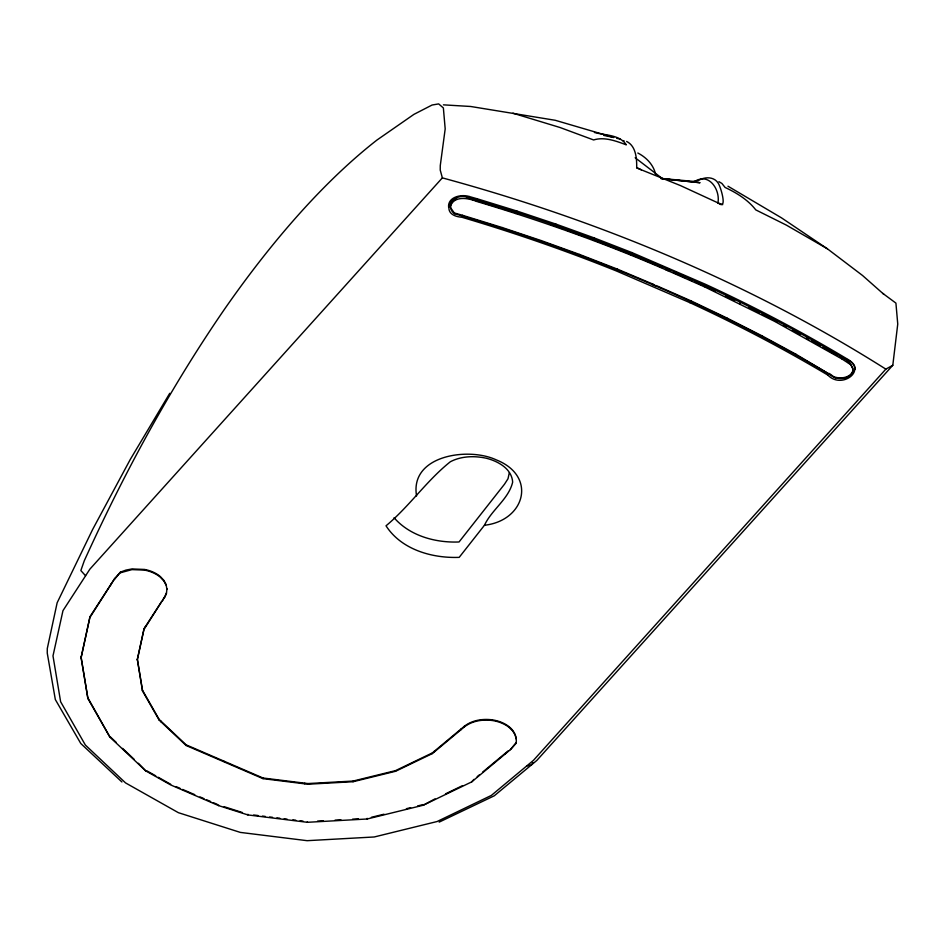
<?xml version="1.0" encoding="UTF-8"?>
<svg xmlns="http://www.w3.org/2000/svg" width="945" height="945" viewBox="0 0 945 945"><rect width="100%" height="100%" fill="white"/><g stroke="black" fill="none" stroke-linecap="round" stroke-linejoin="round"><path stroke-width="1.42" d="M161.619 601.575L144.101 628.59L137.332 659.267L142.494 690.252L159.162 719.428L186.118 744.837L263.029 778.007L307.869 783.559L353.064 781.066L395.542 770.624L432.373 752.905L464.314 726.292C472.24 720.102 482.824 718.543 492.581 719.889A30.547 21.062 0.5 0 1 508.894 726.563C513.986 730.485 517.34 736.84 516.064 743.361L510.383 749.668L471.697 781.893L423.23 805.223L367.168 818.996L307.361 822.304L247.885 814.921L218.614 805.612L170.702 784.941L145.719 770.872L109.963 737.171L87.909 698.568L81.093 657.673L90.023 616.636L114.806 578.411L120.487 572.103L125.957 570.083L131.993 568.949L144.585 569.445A30.547 21.062 0.5 0 1 160.426 576.639L163.863 580.348L166.072 584.423L166.934 589.361M87.909 698.568L81.093 657.011M81.093 657.673L90.023 616.636M109.963 737.171L87.909 697.906M111.191 584.624L111.191 583.975M90.011 617.286L114.806 578.411M114.794 579.061L120.487 572.103M516.265 739.073L515.084 734.82L512.592 730.804L508.894 727.213A30.547 21.062 0.5 0 0 492.581 720.539C482.824 719.204 472.24 720.751 464.314 726.941L432.361 753.567L395.542 771.285L353.064 781.728L307.857 784.22L263.029 778.656L186.118 745.487L159.15 720.09L142.482 690.913L137.332 659.267M142.482 690.913L142.494 690.252M137.32 659.929L144.101 628.59M145.294 627.397L145.294 626.748M145.719 770.872L138.372 763.276M159.15 720.09L159.162 719.428M161.016 721.838L161.016 721.177M162.386 601.032L164.572 597.016L144.101 629.252M186.118 745.487L186.118 744.837M194.658 795.277L194.67 794.627L182.68 789.453M218.614 805.612L218.626 804.951M224.567 762.072L224.579 761.422M247.885 814.921L247.897 814.271M263.029 778.656L263.029 778.007M304.774 783.842L304.774 783.181M307.361 822.304L307.373 821.642M307.857 784.22L307.869 783.559M353.064 781.728L353.064 781.066M367.168 818.996L367.18 818.346M395.542 771.285L395.542 770.624M423.23 805.223L435.019 798.891M432.361 753.567L432.373 752.905M434.228 752.007L434.239 751.346M839.467 356.879C848.74 358.521 859.879 372.236 847.015 377.362C840.955 379.807 834.045 378.496 829.214 374.102C773.494 341.18 715.755 311.673 656.243 286.229L652.759 284.728C588.428 256.827 522.183 233.415 454.876 213.806L450.635 207.77M462.554 215.98L462.566 215.306L454.888 213.121M460.912 729.776L460.924 729.115M464.314 726.941L464.314 726.292M827.903 375.118C842.692 390.639 870.522 367.369 843.318 358.001A1402.652 967.302 0.5 0 0 705.419 285.603C628.886 250.72 549.943 221.13 469.122 197.824L469.133 196.489C461.349 193.961 447.564 196.973 448.615 207.274M852.957 368.526L850.618 364.628L842.019 359.017L774.782 321.43L704.332 286.737L666.095 269.916C604.41 243.101 540.894 220.657 476.481 201.379L476.481 200.706L499.043 207.676M471.697 781.893L473.906 779.401M477.225 200.127L477.237 198.793L469.133 196.489M502.149 228.206L502.149 227.532L462.566 215.306M504.748 754.358L504.76 753.697M510.383 749.668L516.076 742.699L516.064 743.361M515.946 213.57L515.958 212.897L520.128 214.291M516.761 212.33L516.773 210.995L477.237 198.793M541.19 241.258L541.19 240.585L502.149 227.532M555.743 225.371L555.755 224.036L516.773 210.995M579.639 255.15L579.651 254.477L541.19 240.585M593.212 240.432L593.212 239.758L630.929 254.406L655.275 264.671M594.133 239.227L594.145 237.904L555.755 224.036M617.475 269.845L617.487 269.171L579.651 254.477M630.917 255.079L630.929 254.406M631.91 253.898L631.91 252.575L594.145 237.904M652.759 284.728L652.759 284.055L617.487 269.171M654.495 285.473L654.507 284.799M656.243 286.229L652.759 284.055M666.095 269.916L666.095 269.242L667.843 270.672M669.58 271.416L669.592 270.742M691.09 301.585L691.102 300.912L656.243 285.555M704.332 286.737L704.332 286.063M726.823 318.619L726.823 317.945L691.102 300.912M739.935 303.711L739.947 303.038M761.764 336.396L761.776 335.711L726.823 317.945M774.782 321.43L774.794 320.757L761.883 314.189M795.914 354.895L795.914 354.221L761.776 335.711M808.825 339.869L806.309 337.826M829.214 374.102L795.914 354.221M835.415 377.906L829.214 373.429M842.019 359.017L842.03 358.344M848.456 362.974L848.456 362.301M439.177 822.115L494.247 795.808L536.807 760.453L892.801 365.266L897.75 324.064L895.919 303.109L882.736 293.352L862.549 275.503L827.407 248.807L781.527 217.87L727.981 186.212M697.894 180.802C704.072 176.809 713.64 176.148 718.094 183.023C720.551 186.106 728.111 211.243 718.165 202.962L680.471 185.586L636.694 167.95C636.812 158.618 636.139 146.18 626.618 141.431M166.946 588.7L166.426 593.625L164.572 597.677M509.308 472.748L508.008 478.749L504.453 484.253L459.046 541.969C435.55 542.938 409.929 535.957 394.053 517.718M450.493 206.353C453.718 195.485 468.555 198.001 476.481 201.379M853.099 369.932C851.41 377.409 841.794 378.98 835.427 377.232M165.032 596.011L166.438 592.964M169.734 393.321L130.268 459.459L92.598 529.543L57.149 602.768L47.285 648.565L47.25 653.089L55.33 699.548L80.797 743.514L121.917 781.976M532.815 762.65L531.468 764.895L526.672 765.993M484.454 525.255C491.766 509.603 508.693 499.102 512.662 482.139C511.8 468.578 497.649 460.983 485.919 458.148C474.118 455.703 461.243 456.045 450.363 461.739C426.597 480.674 409.409 506.366 386.021 525.81C401.353 549.659 432.172 558.4 459.187 557.361L484.454 525.255C524.959 520.766 537.433 476.15 496.231 459.861C468.637 446.867 409.61 455.1 416.556 495.971M452.324 201.781C448.887 205.455 450.623 211.574 454.876 213.806M85.593 575.777L80.845 570.556L84.282 560.763C123.984 473.398 169.828 388.726 224.237 309.594A618.762 233.462 -66.7 0 1 376.996 140.014L413.957 114.345L432.089 105.025L438.657 103.903L443.37 107.943L445.189 128.898L440.276 165.576L440.24 170.1L442.354 177.861L89.917 569.103L62.972 610.647L52.991 655.889L60.622 701.733L85.369 745.05L125.531 782.897L178.392 812.688L240.325 832.403L307.125 840.684L374.232 836.975L437.074 821.536L491.376 795.406L533.429 760.371L885.855 369.129L892.801 365.266M477.213 776.648L479.422 774.817M482.718 772.053L508.138 750.885M454.191 200.186L456.577 198.934M694.15 181.972C708.466 171.6 720.515 189.496 717.928 203.01M445.508 793.847L462.53 785.649M120.476 572.753L131.981 569.611L144.585 570.107A30.547 21.062 0.5 0 1 160.426 577.3L163.863 580.998L166.06 585.085M692.012 182.101L697.245 180.436M371.385 817.307L383.989 814.212M406.421 808.696L410.614 807.668M417.631 805.943L423.23 804.561M443.406 104.848L470.622 106.478L555.247 120.287L613.813 137.474L603.82 135.418M317.579 821.075L323.414 820.756M335.085 820.118L340.921 819.787M352.591 819.15L358.427 818.819M661.169 178.44L696.359 181.653M660.992 178.617L700.068 182.728L662.575 178.747L635.17 157.744M253.697 814.992L258.044 815.523M262.403 816.067L265.297 816.433M269.656 816.964L272.55 817.33M276.909 817.862L279.803 818.228M284.161 818.772L287.056 819.126M292.867 819.847L295.761 820.201M300.12 820.744L303.014 821.11M594.464 132.477C604.835 135.418 619.802 134.533 626.299 144.845C616.14 141.053 604.387 136.576 593.614 139.954L560.054 127.516L512.911 113.187M469.122 197.824C451.745 190.453 437.606 215.342 461.81 217.232A1402.652 967.302 0.5 0 1 616.483 271.014L690.004 302.719M466.452 198.037L468.519 198.45M616.707 138.289L620.121 139.069M623.168 140.663L624.125 140.852M469.854 198.828L475.158 200.328M504.677 209.412L514.541 212.46M224.201 806.723L242.322 812.499M550.711 224.52L554.88 225.914M556.251 226.41L563.09 228.879M565.831 229.871L586.372 237.289M718.165 202.962L722.665 204.64M631.91 252.575L705.431 284.28A1402.652 967.302 0.5 0 1 843.33 356.678C848.043 359.691 855.52 362.632 855.142 369.436M657.98 265.817L662.043 267.529M176.03 786.583L180.022 788.307M199.986 796.918L203.978 798.643M206.648 799.789L210.64 801.514M213.298 802.659L217.291 804.384M673.596 272.514L685.621 277.818M688.303 278.988L692.307 280.76M694.977 281.941L702.997 285.473M705.655 286.689L714.893 291.095M725.441 296.116L734.667 300.522M636.706 167.572L641.348 169.828M637.84 153.019C646.356 157.413 653.704 164.926 655.653 174.624M748.983 307.633L759.307 312.878M774.794 320.757L777.31 322.115M783.618 325.541L786.134 326.899M792.442 330.313L800.002 334.412M827.407 248.807L786.334 225.099L755.787 209.896C747.932 199.773 736.557 192.815 725.087 187.441L721.897 183.448L718.921 181.676M146.983 770.919L155.724 775.845M158.217 777.251L170.702 784.291M811.377 340.672L820.319 345.823M822.871 347.299L836.916 355.403M882.843 293.434L883.894 294.356M109.963 736.509L116.27 742.463M122.59 748.405L134.155 759.307M442.343 177.873A1418.622 978.311 0.5 0 1 885.843 369.129M689.874 302.66A1402.652 967.302 0.5 0 1 827.773 375.059"/></g></svg>
